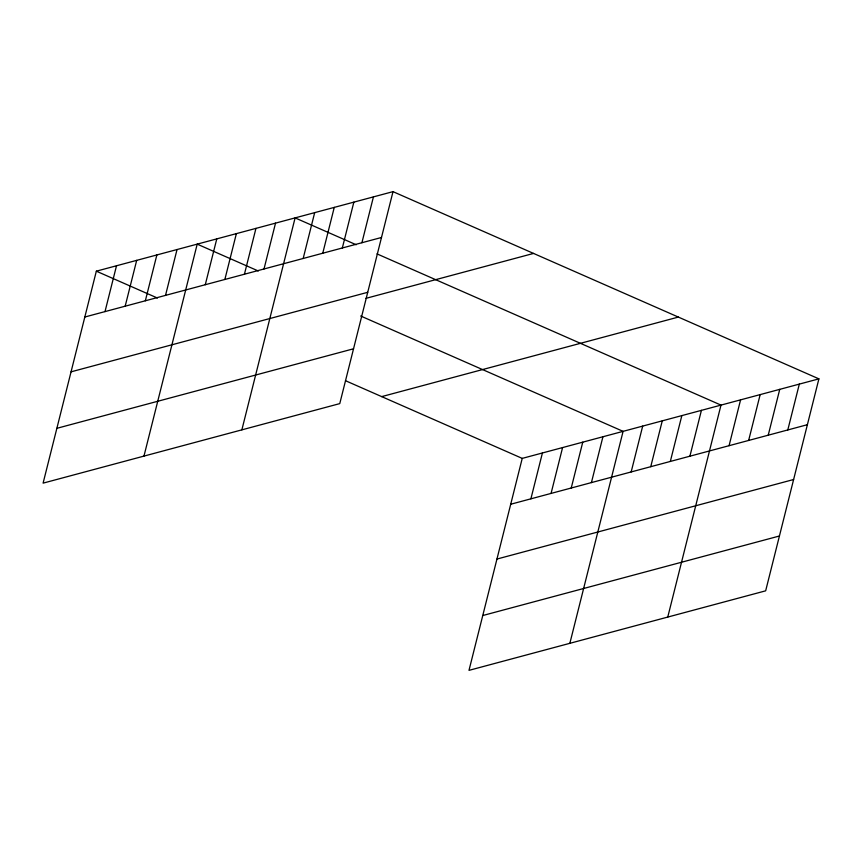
<?xml version="1.0" encoding="UTF-8"?>
<svg xmlns="http://www.w3.org/2000/svg" width="862" height="862" viewBox="0 0 862 862"><rect width="100%" height="100%" fill="white"/><g stroke="black" fill="none" stroke-linecap="round" stroke-linejoin="round"><path stroke-width="1.29" d="M393.007 191.644L96.339 271.174L43.1 483.14L339.768 403.61L393.007 191.644L818.9 378.86L765.661 590.826L468.993 670.356L522.232 458.39L818.9 378.86M105.002 311.613L116.51 265.765M125.173 306.204L136.692 260.356M145.344 300.795L156.862 254.947M165.515 295.386L177.033 249.538M143.965 456.095L197.204 244.14L258.309 270.991M205.275 284.729L216.782 238.882M224.853 279.471L236.371 233.634M244.431 274.224L255.949 228.387M264.009 268.976L275.528 223.139M241.866 429.847L295.106 217.892L356.211 244.754M303.176 258.481L314.684 212.634M322.754 253.234L334.262 207.386M342.333 247.976L353.851 202.139M361.911 242.728L373.429 196.892M530.895 498.829L542.413 452.981M551.066 493.42L562.584 447.583M571.237 488.011L582.755 442.174M591.418 482.601L602.926 436.765M569.857 643.321L623.097 431.356L360.682 315.998M631.167 471.945L642.686 426.108M650.745 466.698L662.264 420.85M670.324 461.439L681.842 415.603M689.902 456.192L701.42 410.355M667.759 617.073L720.998 405.108L376.985 253.881M729.069 445.697L740.577 399.86M748.647 440.45L760.165 394.602M768.225 435.202L779.744 389.355M787.803 429.944L799.322 384.107M84.832 317.011L381.489 237.481M71.061 371.834L367.718 292.304M365.897 298.371L533.546 253.428M56.87 428.317L353.539 348.787M381.694 396.617L678.351 317.076M510.724 504.238L807.382 424.697M496.954 559.05L793.611 479.52M482.763 615.533L779.431 536.002M96.339 271.174L157.444 298.036M345.49 380.702L522.232 458.39"/></g></svg>
